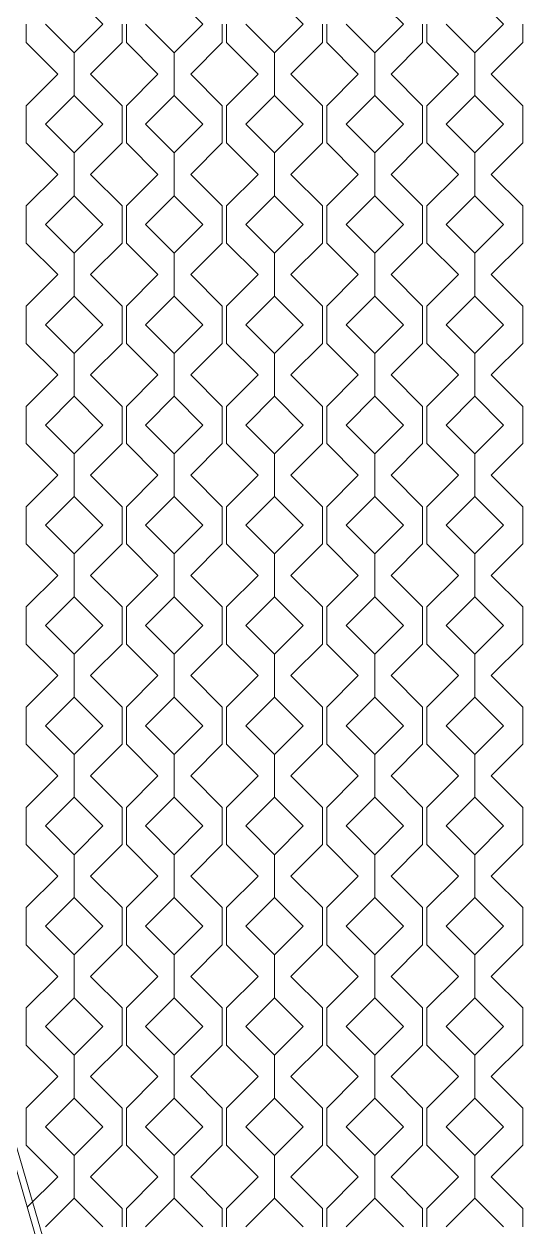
# Model space of a CAD drawing. Header units: millimetres. Extents: x -20794 to 71174, y -103753 to 30644.
# Drawn here: x -8833 to -7167, y 11667 to 15667 of the extents above; entities that cross this region are included whole.
import ezdxf

# ---------------------------------------------------------------- set-up
doc = ezdxf.new("R2010")
doc.units = ezdxf.units.MM
doc.header["$MEASUREMENT"] = 0
doc.layers.add('Местность - Рельеф', color=7, linetype='Continuous')
doc.layers.add('Местность - Рельеф_Ном._пера__1', color=7, linetype='Continuous', lineweight=13)
doc.layers.add('Местность - Рельеф_Ном._пера__102', color=7, linetype='Continuous', lineweight=5, true_color=0xcccccc)

# ---------------------------------------------------------------- blocks, each defined once
blk = doc.blocks.new('*X1')
at = {"layer": 'Местность - Рельеф_Ном._пера__102', "color": 254, "linetype": 'Continuous', "lineweight": 5, "true_color": 0xcccccc}
for p, q in [((-8666.657835, 15762.0806), (-8571.2282, 15666.651)), ((-8333.324835, 15762.0806), (-8237.8952, 15666.651)), ((-7999.991835, 15762.0806), (-7904.5622, 15666.651)), ((-7666.658835, 15762.0806), (-7571.2292, 15666.651)), ((-7333.325835, 15762.0806), (-7237.8962, 15666.651)), ((-8826.227, 15666.651), (-8826.227, 15604.907)), ((-8666.658, 15571.222), (-8762.087, 15666.651)), ((-8571.2284, 15666.651), (-8666.658, 15571.222)), ((-8507.089, 15666.651), (-8507.089, 15604.907)), ((-8492.894, 15666.651), (-8492.894, 15604.907)), ((-8333.325, 15571.222), (-8428.754, 15666.651)), ((-8237.8954, 15666.651), (-8333.325, 15571.222)), ((-8173.756, 15666.651), (-8173.756, 15604.907)), ((-8159.561, 15666.651), (-8159.561, 15604.907)), ((-7999.992, 15571.222), (-8095.421, 15666.651)), ((-7904.5624, 15666.651), (-7999.992, 15571.222)), ((-7840.423, 15666.651), (-7840.423, 15604.907)), ((-7826.228, 15666.651), (-7826.228, 15604.907)), ((-7666.659, 15571.222), (-7762.088, 15666.651)), ((-7571.2294, 15666.651), (-7666.659, 15571.222)), ((-7507.09, 15666.651), (-7507.09, 15604.907)), ((-7492.895, 15666.651), (-7492.895, 15604.907)), ((-7333.326, 15571.222), (-7428.755, 15666.651)), ((-7237.8964, 15666.651), (-7333.326, 15571.222)), ((-7173.757, 15666.651), (-7173.757, 15604.907)), ((-8721.305, 15499.985), (-8826.227, 15604.907)), ((-8507.089, 15604.907), (-8612.0111, 15499.985)), ((-8387.972, 15499.985), (-8492.894, 15604.907)), ((-8173.756, 15604.907), (-8278.6781, 15499.985)), ((-8054.639, 15499.985), (-8159.561, 15604.907)), ((-7840.423, 15604.907), (-7945.3451, 15499.985)), ((-7721.306, 15499.985), (-7826.228, 15604.907)), ((-7507.09, 15604.907), (-7612.0121, 15499.985)), ((-7387.973, 15499.985), (-7492.895, 15604.907)), ((-7173.757, 15604.907), (-7278.6791, 15499.985)), ((-8666.658, 15428.7476), (-8666.658, 15571.222)), ((-8666.657835, 15571.222), (-8666.657835, 15428.7476)), ((-8333.325, 15428.7476), (-8333.325, 15571.222)), ((-8333.324835, 15571.222), (-8333.324835, 15428.7476)), ((-7999.992, 15428.7476), (-7999.992, 15571.222)), ((-7999.991835, 15571.222), (-7999.991835, 15428.7476)), ((-7666.659, 15428.7476), (-7666.659, 15571.222)), ((-7666.658835, 15571.222), (-7666.658835, 15428.7476)), ((-7333.326, 15428.7476), (-7333.326, 15571.222)), ((-7333.325835, 15571.222), (-7333.325835, 15428.7476)), ((-8826.227, 15395.0625), (-8721.305, 15499.985)), ((-8612.0111, 15499.985), (-8507.089, 15395.0625)), ((-8492.894, 15395.0625), (-8387.972, 15499.985)), ((-8278.6781, 15499.985), (-8173.756, 15395.0625)), ((-8159.561, 15395.0625), (-8054.639, 15499.985)), ((-7945.3451, 15499.985), (-7840.423, 15395.0625)), ((-7826.228, 15395.0625), (-7721.306, 15499.985)), ((-7612.0121, 15499.985), (-7507.09, 15395.0625)), ((-7492.895, 15395.0625), (-7387.973, 15499.985)), ((-7278.6791, 15499.985), (-7173.757, 15395.0625)), ((-8762.087, 15333.318165), (-8666.658, 15428.7478)), ((-8666.657835, 15428.7476), (-8571.2282, 15333.318)), ((-8428.754, 15333.318165), (-8333.325, 15428.7478)), ((-8333.324835, 15428.7476), (-8237.8952, 15333.318)), ((-8095.421, 15333.318165), (-7999.992, 15428.7478)), ((-7999.991835, 15428.7476), (-7904.5622, 15333.318)), ((-7762.088, 15333.318165), (-7666.659, 15428.7478)), ((-7666.658835, 15428.7476), (-7571.2292, 15333.318)), ((-7428.755, 15333.318165), (-7333.326, 15428.7478)), ((-7333.325835, 15428.7476), (-7237.8962, 15333.318)), ((-8826.227, 15395.0625), (-8826.227, 15333.318)), ((-8507.089, 15395.0625), (-8507.089, 15333.318)), ((-8492.894, 15395.0625), (-8492.894, 15333.318)), ((-8173.756, 15395.0625), (-8173.756, 15333.318)), ((-8159.561, 15395.0625), (-8159.561, 15333.318)), ((-7840.423, 15395.0625), (-7840.423, 15333.318)), ((-7826.228, 15395.0625), (-7826.228, 15333.318)), ((-7507.09, 15395.0625), (-7507.09, 15333.318)), ((-7492.895, 15395.0625), (-7492.895, 15333.318)), ((-7173.757, 15395.0625), (-7173.757, 15333.318)), ((-8826.227, 15333.318), (-8826.227, 15271.574)), ((-8666.658, 15237.889), (-8762.087, 15333.318)), ((-8571.2284, 15333.318), (-8666.658, 15237.889)), ((-8507.089, 15333.318), (-8507.089, 15271.574)), ((-8492.894, 15333.318), (-8492.894, 15271.574)), ((-8333.325, 15237.889), (-8428.754, 15333.318)), ((-8237.8954, 15333.318), (-8333.325, 15237.889)), ((-8173.756, 15333.318), (-8173.756, 15271.574)), ((-8159.561, 15333.318), (-8159.561, 15271.574)), ((-7999.992, 15237.889), (-8095.421, 15333.318)), ((-7904.5624, 15333.318), (-7999.992, 15237.889)), ((-7840.423, 15333.318), (-7840.423, 15271.574)), ((-7826.228, 15333.318), (-7826.228, 15271.574)), ((-7666.659, 15237.889), (-7762.088, 15333.318)), ((-7571.2294, 15333.318), (-7666.659, 15237.889)), ((-7507.09, 15333.318), (-7507.09, 15271.574)), ((-7492.895, 15333.318), (-7492.895, 15271.574)), ((-7333.326, 15237.889), (-7428.755, 15333.318)), ((-7237.8964, 15333.318), (-7333.326, 15237.889)), ((-7173.757, 15333.318), (-7173.757, 15271.574)), ((-8721.305, 15166.652), (-8826.227, 15271.574)), ((-8507.089, 15271.574), (-8612.0111, 15166.652)), ((-8387.972, 15166.652), (-8492.894, 15271.574)), ((-8173.756, 15271.574), (-8278.6781, 15166.652)), ((-8054.639, 15166.652), (-8159.561, 15271.574)), ((-7840.423, 15271.574), (-7945.3451, 15166.652)), ((-7721.306, 15166.652), (-7826.228, 15271.574)), ((-7507.09, 15271.574), (-7612.0121, 15166.652)), ((-7387.973, 15166.652), (-7492.895, 15271.574)), ((-7173.757, 15271.574), (-7278.6791, 15166.652)), ((-8666.658, 15095.4146), (-8666.658, 15237.889)), ((-8666.657835, 15237.889), (-8666.657835, 15095.4146)), ((-8333.325, 15095.4146), (-8333.325, 15237.889)), ((-8333.324835, 15237.889), (-8333.324835, 15095.4146)), ((-7999.992, 15095.4146), (-7999.992, 15237.889)), ((-7999.991835, 15237.889), (-7999.991835, 15095.4146)), ((-7666.659, 15095.4146), (-7666.659, 15237.889)), ((-7666.658835, 15237.889), (-7666.658835, 15095.4146)), ((-7333.326, 15095.4146), (-7333.326, 15237.889)), ((-7333.325835, 15237.889), (-7333.325835, 15095.4146)), ((-8826.227, 15061.7295), (-8721.305, 15166.652)), ((-8612.0111, 15166.652), (-8507.089, 15061.7295)), ((-8492.894, 15061.7295), (-8387.972, 15166.652)), ((-8278.6781, 15166.652), (-8173.756, 15061.7295)), ((-8159.561, 15061.7295), (-8054.639, 15166.652)), ((-7945.3451, 15166.652), (-7840.423, 15061.7295)), ((-7826.228, 15061.7295), (-7721.306, 15166.652)), ((-7612.0121, 15166.652), (-7507.09, 15061.7295)), ((-7492.895, 15061.7295), (-7387.973, 15166.652)), ((-7278.6791, 15166.652), (-7173.757, 15061.7295)), ((-8762.087, 14999.985165), (-8666.658, 15095.4148)), ((-8666.657835, 15095.4146), (-8571.2282, 14999.985)), ((-8428.754, 14999.985165), (-8333.325, 15095.4148)), ((-8333.324835, 15095.4146), (-8237.8952, 14999.985)), ((-8095.421, 14999.985165), (-7999.992, 15095.4148)), ((-7999.991835, 15095.4146), (-7904.5622, 14999.985)), ((-7762.088, 14999.985165), (-7666.659, 15095.4148)), ((-7666.658835, 15095.4146), (-7571.2292, 14999.985)), ((-7428.755, 14999.985165), (-7333.326, 15095.4148)), ((-7333.325835, 15095.4146), (-7237.8962, 14999.985)), ((-8826.227, 15061.7295), (-8826.227, 14999.985)), ((-8507.089, 15061.7295), (-8507.089, 14999.985)), ((-8492.894, 15061.7295), (-8492.894, 14999.985)), ((-8173.756, 15061.7295), (-8173.756, 14999.985)), ((-8159.561, 15061.7295), (-8159.561, 14999.985)), ((-7840.423, 15061.7295), (-7840.423, 14999.985)), ((-7826.228, 15061.7295), (-7826.228, 14999.985)), ((-7507.09, 15061.7295), (-7507.09, 14999.985)), ((-7492.895, 15061.7295), (-7492.895, 14999.985)), ((-7173.757, 15061.7295), (-7173.757, 14999.985)), ((-8826.227, 14999.985), (-8826.227, 14938.241)), ((-8666.658, 14904.556), (-8762.087, 14999.985)), ((-8571.2284, 14999.985), (-8666.658, 14904.556)), ((-8507.089, 14999.985), (-8507.089, 14938.241)), ((-8492.894, 14999.985), (-8492.894, 14938.241)), ((-8333.325, 14904.556), (-8428.754, 14999.985)), ((-8237.8954, 14999.985), (-8333.325, 14904.556)), ((-8173.756, 14999.985), (-8173.756, 14938.241)), ((-8159.561, 14999.985), (-8159.561, 14938.241)), ((-7999.992, 14904.556), (-8095.421, 14999.985)), ((-7904.5624, 14999.985), (-7999.992, 14904.556)), ((-7840.423, 14999.985), (-7840.423, 14938.241)), ((-7826.228, 14999.985), (-7826.228, 14938.241)), ((-7666.659, 14904.556), (-7762.088, 14999.985)), ((-7571.2294, 14999.985), (-7666.659, 14904.556)), ((-7507.09, 14999.985), (-7507.09, 14938.241)), ((-7492.895, 14999.985), (-7492.895, 14938.241)), ((-7333.326, 14904.556), (-7428.755, 14999.985)), ((-7237.8964, 14999.985), (-7333.326, 14904.556)), ((-7173.757, 14999.985), (-7173.757, 14938.241)), ((-8721.305, 14833.319), (-8826.227, 14938.241)), ((-8507.089, 14938.241), (-8612.0111, 14833.319)), ((-8387.972, 14833.319), (-8492.894, 14938.241)), ((-8173.756, 14938.241), (-8278.6781, 14833.319)), ((-8054.639, 14833.319), (-8159.561, 14938.241)), ((-7840.423, 14938.241), (-7945.3451, 14833.319)), ((-7721.306, 14833.319), (-7826.228, 14938.241)), ((-7507.09, 14938.241), (-7612.0121, 14833.319)), ((-7387.973, 14833.319), (-7492.895, 14938.241)), ((-7173.757, 14938.241), (-7278.6791, 14833.319)), ((-8666.658, 14762.0816), (-8666.658, 14904.556)), ((-8666.657835, 14904.556), (-8666.657835, 14762.0816)), ((-8333.325, 14762.0816), (-8333.325, 14904.556)), ((-8333.324835, 14904.556), (-8333.324835, 14762.0816)), ((-7999.992, 14762.0816), (-7999.992, 14904.556)), ((-7999.991835, 14904.556), (-7999.991835, 14762.0816)), ((-7666.659, 14762.0816), (-7666.659, 14904.556)), ((-7666.658835, 14904.556), (-7666.658835, 14762.0816)), ((-7333.326, 14762.0816), (-7333.326, 14904.556)), ((-7333.325835, 14904.556), (-7333.325835, 14762.0816)), ((-8826.227, 14728.3965), (-8721.305, 14833.319)), ((-8612.0111, 14833.319), (-8507.089, 14728.3965)), ((-8492.894, 14728.3965), (-8387.972, 14833.319)), ((-8278.6781, 14833.319), (-8173.756, 14728.3965)), ((-8159.561, 14728.3965), (-8054.639, 14833.319)), ((-7945.3451, 14833.319), (-7840.423, 14728.3965)), ((-7826.228, 14728.3965), (-7721.306, 14833.319)), ((-7612.0121, 14833.319), (-7507.09, 14728.3965)), ((-7492.895, 14728.3965), (-7387.973, 14833.319)), ((-7278.6791, 14833.319), (-7173.757, 14728.3965)), ((-8762.087, 14666.652165), (-8666.658, 14762.0818)), ((-8666.657835, 14762.0816), (-8571.2282, 14666.652)), ((-8428.754, 14666.652165), (-8333.325, 14762.0818)), ((-8333.324835, 14762.0816), (-8237.8952, 14666.652)), ((-8095.421, 14666.652165), (-7999.992, 14762.0818)), ((-7999.991835, 14762.0816), (-7904.5622, 14666.652)), ((-7762.088, 14666.652165), (-7666.659, 14762.0818)), ((-7666.658835, 14762.0816), (-7571.2292, 14666.652)), ((-7428.755, 14666.652165), (-7333.326, 14762.0818)), ((-7333.325835, 14762.0816), (-7237.8962, 14666.652)), ((-8826.227, 14728.3965), (-8826.227, 14666.652)), ((-8507.089, 14728.3965), (-8507.089, 14666.652)), ((-8492.894, 14728.3965), (-8492.894, 14666.652)), ((-8173.756, 14728.3965), (-8173.756, 14666.652)), ((-8159.561, 14728.3965), (-8159.561, 14666.652)), ((-7840.423, 14728.3965), (-7840.423, 14666.652)), ((-7826.228, 14728.3965), (-7826.228, 14666.652)), ((-7507.09, 14728.3965), (-7507.09, 14666.652)), ((-7492.895, 14728.3965), (-7492.895, 14666.652)), ((-7173.757, 14728.3965), (-7173.757, 14666.652)), ((-8826.227, 14666.652), (-8826.227, 14604.908)), ((-8666.658, 14571.223), (-8762.087, 14666.652)), ((-8571.2284, 14666.652), (-8666.658, 14571.223)), ((-8507.089, 14666.652), (-8507.089, 14604.908)), ((-8492.894, 14666.652), (-8492.894, 14604.908)), ((-8333.325, 14571.223), (-8428.754, 14666.652)), ((-8237.8954, 14666.652), (-8333.325, 14571.223)), ((-8173.756, 14666.652), (-8173.756, 14604.908)), ((-8159.561, 14666.652), (-8159.561, 14604.908)), ((-7999.992, 14571.223), (-8095.421, 14666.652)), ((-7904.5624, 14666.652), (-7999.992, 14571.223)), ((-7840.423, 14666.652), (-7840.423, 14604.908)), ((-7826.228, 14666.652), (-7826.228, 14604.908)), ((-7666.659, 14571.223), (-7762.088, 14666.652)), ((-7571.2294, 14666.652), (-7666.659, 14571.223)), ((-7507.09, 14666.652), (-7507.09, 14604.908)), ((-7492.895, 14666.652), (-7492.895, 14604.908)), ((-7333.326, 14571.223), (-7428.755, 14666.652)), ((-7237.8964, 14666.652), (-7333.326, 14571.223)), ((-7173.757, 14666.652), (-7173.757, 14604.908)), ((-8721.305, 14499.986), (-8826.227, 14604.908)), ((-8507.089, 14604.908), (-8612.0111, 14499.986)), ((-8387.972, 14499.986), (-8492.894, 14604.908)), ((-8173.756, 14604.908), (-8278.6781, 14499.986)), ((-8054.639, 14499.986), (-8159.561, 14604.908)), ((-7840.423, 14604.908), (-7945.3451, 14499.986)), ((-7721.306, 14499.986), (-7826.228, 14604.908)), ((-7507.09, 14604.908), (-7612.0121, 14499.986)), ((-7387.973, 14499.986), (-7492.895, 14604.908)), ((-7173.757, 14604.908), (-7278.6791, 14499.986)), ((-8666.658, 14428.7486), (-8666.658, 14571.223)), ((-8666.657835, 14571.223), (-8666.657835, 14428.7486)), ((-8333.325, 14428.7486), (-8333.325, 14571.223)), ((-8333.324835, 14571.223), (-8333.324835, 14428.7486)), ((-7999.992, 14428.7486), (-7999.992, 14571.223)), ((-7999.991835, 14571.223), (-7999.991835, 14428.7486)), ((-7666.659, 14428.7486), (-7666.659, 14571.223)), ((-7666.658835, 14571.223), (-7666.658835, 14428.7486)), ((-7333.326, 14428.7486), (-7333.326, 14571.223)), ((-7333.325835, 14571.223), (-7333.325835, 14428.7486)), ((-8826.227, 14395.0635), (-8721.305, 14499.986)), ((-8612.0111, 14499.986), (-8507.089, 14395.0635)), ((-8492.894, 14395.0635), (-8387.972, 14499.986)), ((-8278.6781, 14499.986), (-8173.756, 14395.0635)), ((-8159.561, 14395.0635), (-8054.639, 14499.986)), ((-7945.3451, 14499.986), (-7840.423, 14395.0635)), ((-7826.228, 14395.0635), (-7721.306, 14499.986)), ((-7612.0121, 14499.986), (-7507.09, 14395.0635)), ((-7492.895, 14395.0635), (-7387.973, 14499.986)), ((-7278.6791, 14499.986), (-7173.757, 14395.0635)), ((-8762.087, 14333.319165), (-8666.658, 14428.7488)), ((-8666.657835, 14428.7486), (-8571.2282, 14333.319)), ((-8428.754, 14333.319165), (-8333.325, 14428.7488)), ((-8333.324835, 14428.7486), (-8237.8952, 14333.319)), ((-8095.421, 14333.319165), (-7999.992, 14428.7488)), ((-7999.991835, 14428.7486), (-7904.5622, 14333.319)), ((-7762.088, 14333.319165), (-7666.659, 14428.7488)), ((-7666.658835, 14428.7486), (-7571.2292, 14333.319)), ((-7428.755, 14333.319165), (-7333.326, 14428.7488)), ((-7333.325835, 14428.7486), (-7237.8962, 14333.319)), ((-8826.227, 14395.0635), (-8826.227, 14333.319)), ((-8507.089, 14395.0635), (-8507.089, 14333.319)), ((-8492.894, 14395.0635), (-8492.894, 14333.319)), ((-8173.756, 14395.0635), (-8173.756, 14333.319)), ((-8159.561, 14395.0635), (-8159.561, 14333.319)), ((-7840.423, 14395.0635), (-7840.423, 14333.319)), ((-7826.228, 14395.0635), (-7826.228, 14333.319)), ((-7507.09, 14395.0635), (-7507.09, 14333.319)), ((-7492.895, 14395.0635), (-7492.895, 14333.319)), ((-7173.757, 14395.0635), (-7173.757, 14333.319)), ((-8826.227, 14333.319), (-8826.227, 14271.575)), ((-8666.658, 14237.89), (-8762.087, 14333.319)), ((-8571.2284, 14333.319), (-8666.658, 14237.89)), ((-8507.089, 14333.319), (-8507.089, 14271.575)), ((-8492.894, 14333.319), (-8492.894, 14271.575)), ((-8333.325, 14237.89), (-8428.754, 14333.319)), ((-8237.8954, 14333.319), (-8333.325, 14237.89)), ((-8173.756, 14333.319), (-8173.756, 14271.575)), ((-8159.561, 14333.319), (-8159.561, 14271.575)), ((-7999.992, 14237.89), (-8095.421, 14333.319)), ((-7904.5624, 14333.319), (-7999.992, 14237.89)), ((-7840.423, 14333.319), (-7840.423, 14271.575)), ((-7826.228, 14333.319), (-7826.228, 14271.575)), ((-7666.659, 14237.89), (-7762.088, 14333.319)), ((-7571.2294, 14333.319), (-7666.659, 14237.89)), ((-7507.09, 14333.319), (-7507.09, 14271.575)), ((-7492.895, 14333.319), (-7492.895, 14271.575)), ((-7333.326, 14237.89), (-7428.755, 14333.319)), ((-7237.8964, 14333.319), (-7333.326, 14237.89)), ((-7173.757, 14333.319), (-7173.757, 14271.575)), ((-8721.305, 14166.653), (-8826.227, 14271.575)), ((-8507.089, 14271.575), (-8612.0111, 14166.653)), ((-8387.972, 14166.653), (-8492.894, 14271.575)), ((-8173.756, 14271.575), (-8278.6781, 14166.653)), ((-8054.639, 14166.653), (-8159.561, 14271.575)), ((-7840.423, 14271.575), (-7945.3451, 14166.653)), ((-7721.306, 14166.653), (-7826.228, 14271.575)), ((-7507.09, 14271.575), (-7612.0121, 14166.653)), ((-7387.973, 14166.653), (-7492.895, 14271.575)), ((-7173.757, 14271.575), (-7278.6791, 14166.653)), ((-8666.658, 14095.4156), (-8666.658, 14237.89)), ((-8666.657835, 14237.89), (-8666.657835, 14095.4156)), ((-8333.325, 14095.4156), (-8333.325, 14237.89)), ((-8333.324835, 14237.89), (-8333.324835, 14095.4156)), ((-7999.992, 14095.4156), (-7999.992, 14237.89)), ((-7999.991835, 14237.89), (-7999.991835, 14095.4156)), ((-7666.659, 14095.4156), (-7666.659, 14237.89)), ((-7666.658835, 14237.89), (-7666.658835, 14095.4156)), ((-7333.326, 14095.4156), (-7333.326, 14237.89)), ((-7333.325835, 14237.89), (-7333.325835, 14095.4156)), ((-8826.227, 14061.7305), (-8721.305, 14166.653)), ((-8612.0111, 14166.653), (-8507.089, 14061.7305)), ((-8492.894, 14061.7305), (-8387.972, 14166.653)), ((-8278.6781, 14166.653), (-8173.756, 14061.7305)), ((-8159.561, 14061.7305), (-8054.639, 14166.653)), ((-7945.3451, 14166.653), (-7840.423, 14061.7305)), ((-7826.228, 14061.7305), (-7721.306, 14166.653)), ((-7612.0121, 14166.653), (-7507.09, 14061.7305)), ((-7492.895, 14061.7305), (-7387.973, 14166.653)), ((-7278.6791, 14166.653), (-7173.757, 14061.7305)), ((-8762.087, 13999.986165), (-8666.658, 14095.4158)), ((-8666.657835, 14095.4156), (-8571.2282, 13999.986)), ((-8428.754, 13999.986165), (-8333.325, 14095.4158)), ((-8333.324835, 14095.4156), (-8237.8952, 13999.986)), ((-8095.421, 13999.986165), (-7999.992, 14095.4158)), ((-7999.991835, 14095.4156), (-7904.5622, 13999.986)), ((-7762.088, 13999.986165), (-7666.659, 14095.4158)), ((-7666.658835, 14095.4156), (-7571.2292, 13999.986)), ((-7428.755, 13999.986165), (-7333.326, 14095.4158)), ((-7333.325835, 14095.4156), (-7237.8962, 13999.986)), ((-8826.227, 14061.7305), (-8826.227, 13999.986)), ((-8507.089, 14061.7305), (-8507.089, 13999.986)), ((-8492.894, 14061.7305), (-8492.894, 13999.986)), ((-8173.756, 14061.7305), (-8173.756, 13999.986)), ((-8159.561, 14061.7305), (-8159.561, 13999.986)), ((-7840.423, 14061.7305), (-7840.423, 13999.986)), ((-7826.228, 14061.7305), (-7826.228, 13999.986)), ((-7507.09, 14061.7305), (-7507.09, 13999.986)), ((-7492.895, 14061.7305), (-7492.895, 13999.986)), ((-7173.757, 14061.7305), (-7173.757, 13999.986)), ((-8826.227, 13999.986), (-8826.227, 13938.242)), ((-8666.658, 13904.557), (-8762.087, 13999.986)), ((-8571.2284, 13999.986), (-8666.658, 13904.557)), ((-8507.089, 13999.986), (-8507.089, 13938.242)), ((-8492.894, 13999.986), (-8492.894, 13938.242)), ((-8333.325, 13904.557), (-8428.754, 13999.986)), ((-8237.8954, 13999.986), (-8333.325, 13904.557)), ((-8173.756, 13999.986), (-8173.756, 13938.242)), ((-8159.561, 13999.986), (-8159.561, 13938.242)), ((-7999.992, 13904.557), (-8095.421, 13999.986)), ((-7904.5624, 13999.986), (-7999.992, 13904.557)), ((-7840.423, 13999.986), (-7840.423, 13938.242)), ((-7826.228, 13999.986), (-7826.228, 13938.242)), ((-7666.659, 13904.557), (-7762.088, 13999.986)), ((-7571.2294, 13999.986), (-7666.659, 13904.557)), ((-7507.09, 13999.986), (-7507.09, 13938.242)), ((-7492.895, 13999.986), (-7492.895, 13938.242)), ((-7333.326, 13904.557), (-7428.755, 13999.986)), ((-7237.8964, 13999.986), (-7333.326, 13904.557)), ((-7173.757, 13999.986), (-7173.757, 13938.242)), ((-8721.305, 13833.32), (-8826.227, 13938.242)), ((-8507.089, 13938.242), (-8612.0111, 13833.32)), ((-8387.972, 13833.32), (-8492.894, 13938.242)), ((-8173.756, 13938.242), (-8278.6781, 13833.32)), ((-8054.639, 13833.32), (-8159.561, 13938.242)), ((-7840.423, 13938.242), (-7945.3451, 13833.32)), ((-7721.306, 13833.32), (-7826.228, 13938.242)), ((-7507.09, 13938.242), (-7612.0121, 13833.32)), ((-7387.973, 13833.32), (-7492.895, 13938.242)), ((-7173.757, 13938.242), (-7278.6791, 13833.32)), ((-8666.658, 13762.0826), (-8666.658, 13904.557)), ((-8666.657835, 13904.557), (-8666.657835, 13762.0826)), ((-8333.325, 13762.0826), (-8333.325, 13904.557)), ((-8333.324835, 13904.557), (-8333.324835, 13762.0826)), ((-7999.992, 13762.0826), (-7999.992, 13904.557)), ((-7999.991835, 13904.557), (-7999.991835, 13762.0826)), ((-7666.659, 13762.0826), (-7666.659, 13904.557)), ((-7666.658835, 13904.557), (-7666.658835, 13762.0826)), ((-7333.326, 13762.0826), (-7333.326, 13904.557)), ((-7333.325835, 13904.557), (-7333.325835, 13762.0826)), ((-8826.227, 13728.3975), (-8721.305, 13833.32)), ((-8612.0111, 13833.32), (-8507.089, 13728.3975)), ((-8492.894, 13728.3975), (-8387.972, 13833.32)), ((-8278.6781, 13833.32), (-8173.756, 13728.3975)), ((-8159.561, 13728.3975), (-8054.639, 13833.32)), ((-7945.3451, 13833.32), (-7840.423, 13728.3975)), ((-7826.228, 13728.3975), (-7721.306, 13833.32)), ((-7612.0121, 13833.32), (-7507.09, 13728.3975)), ((-7492.895, 13728.3975), (-7387.973, 13833.32)), ((-7278.6791, 13833.32), (-7173.757, 13728.3975)), ((-8762.087, 13666.653165), (-8666.658, 13762.0828)), ((-8666.657835, 13762.0826), (-8571.2282, 13666.653)), ((-8428.754, 13666.653165), (-8333.325, 13762.0828)), ((-8333.324835, 13762.0826), (-8237.8952, 13666.653)), ((-8095.421, 13666.653165), (-7999.992, 13762.0828)), ((-7999.991835, 13762.0826), (-7904.5622, 13666.653)), ((-7762.088, 13666.653165), (-7666.659, 13762.0828)), ((-7666.658835, 13762.0826), (-7571.2292, 13666.653)), ((-7428.755, 13666.653165), (-7333.326, 13762.0828)), ((-7333.325835, 13762.0826), (-7237.8962, 13666.653)), ((-8826.227, 13728.3975), (-8826.227, 13666.653)), ((-8507.089, 13728.3975), (-8507.089, 13666.653)), ((-8492.894, 13728.3975), (-8492.894, 13666.653)), ((-8173.756, 13728.3975), (-8173.756, 13666.653)), ((-8159.561, 13728.3975), (-8159.561, 13666.653)), ((-7840.423, 13728.3975), (-7840.423, 13666.653)), ((-7826.228, 13728.3975), (-7826.228, 13666.653)), ((-7507.09, 13728.3975), (-7507.09, 13666.653)), ((-7492.895, 13728.3975), (-7492.895, 13666.653)), ((-7173.757, 13728.3975), (-7173.757, 13666.653)), ((-8826.227, 13666.653), (-8826.227, 13604.909)), ((-8666.658, 13571.224), (-8762.087, 13666.653)), ((-8571.2284, 13666.653), (-8666.658, 13571.224)), ((-8507.089, 13666.653), (-8507.089, 13604.909)), ((-8492.894, 13666.653), (-8492.894, 13604.909)), ((-8333.325, 13571.224), (-8428.754, 13666.653)), ((-8237.8954, 13666.653), (-8333.325, 13571.224)), ((-8173.756, 13666.653), (-8173.756, 13604.909)), ((-8159.561, 13666.653), (-8159.561, 13604.909)), ((-7999.992, 13571.224), (-8095.421, 13666.653)), ((-7904.5624, 13666.653), (-7999.992, 13571.224)), ((-7840.423, 13666.653), (-7840.423, 13604.909)), ((-7826.228, 13666.653), (-7826.228, 13604.909)), ((-7666.659, 13571.224), (-7762.088, 13666.653)), ((-7571.2294, 13666.653), (-7666.659, 13571.224)), ((-7507.09, 13666.653), (-7507.09, 13604.909)), ((-7492.895, 13666.653), (-7492.895, 13604.909)), ((-7333.326, 13571.224), (-7428.755, 13666.653)), ((-7237.8964, 13666.653), (-7333.326, 13571.224)), ((-7173.757, 13666.653), (-7173.757, 13604.909)), ((-8721.305, 13499.987), (-8826.227, 13604.909)), ((-8507.089, 13604.909), (-8612.0111, 13499.987)), ((-8387.972, 13499.987), (-8492.894, 13604.909)), ((-8173.756, 13604.909), (-8278.6781, 13499.987)), ((-8054.639, 13499.987), (-8159.561, 13604.909)), ((-7840.423, 13604.909), (-7945.3451, 13499.987)), ((-7721.306, 13499.987), (-7826.228, 13604.909)), ((-7507.09, 13604.909), (-7612.0121, 13499.987)), ((-7387.973, 13499.987), (-7492.895, 13604.909)), ((-7173.757, 13604.909), (-7278.6791, 13499.987)), ((-8666.658, 13428.7496), (-8666.658, 13571.224)), ((-8666.657835, 13571.224), (-8666.657835, 13428.7496)), ((-8333.325, 13428.7496), (-8333.325, 13571.224)), ((-8333.324835, 13571.224), (-8333.324835, 13428.7496)), ((-7999.992, 13428.7496), (-7999.992, 13571.224)), ((-7999.991835, 13571.224), (-7999.991835, 13428.7496)), ((-7666.659, 13428.7496), (-7666.659, 13571.224)), ((-7666.658835, 13571.224), (-7666.658835, 13428.7496)), ((-7333.326, 13428.7496), (-7333.326, 13571.224)), ((-7333.325835, 13571.224), (-7333.325835, 13428.7496)), ((-8826.227, 13395.0645), (-8721.305, 13499.987)), ((-8612.0111, 13499.987), (-8507.089, 13395.0645)), ((-8492.894, 13395.0645), (-8387.972, 13499.987)), ((-8278.6781, 13499.987), (-8173.756, 13395.0645)), ((-8159.561, 13395.0645), (-8054.639, 13499.987)), ((-7945.3451, 13499.987), (-7840.423, 13395.0645)), ((-7826.228, 13395.0645), (-7721.306, 13499.987)), ((-7612.0121, 13499.987), (-7507.09, 13395.0645)), ((-7492.895, 13395.0645), (-7387.973, 13499.987)), ((-7278.6791, 13499.987), (-7173.757, 13395.0645)), ((-8762.087, 13333.320165), (-8666.658, 13428.7498)), ((-8666.657835, 13428.7496), (-8571.2282, 13333.32)), ((-8428.754, 13333.320165), (-8333.325, 13428.7498)), ((-8333.324835, 13428.7496), (-8237.8952, 13333.32)), ((-8095.421, 13333.320165), (-7999.992, 13428.7498)), ((-7999.991835, 13428.7496), (-7904.5622, 13333.32)), ((-7762.088, 13333.320165), (-7666.659, 13428.7498)), ((-7666.658835, 13428.7496), (-7571.2292, 13333.32)), ((-7428.755, 13333.320165), (-7333.326, 13428.7498)), ((-7333.325835, 13428.7496), (-7237.8962, 13333.32)), ((-8826.227, 13395.0645), (-8826.227, 13333.32)), ((-8507.089, 13395.0645), (-8507.089, 13333.32)), ((-8492.894, 13395.0645), (-8492.894, 13333.32)), ((-8173.756, 13395.0645), (-8173.756, 13333.32)), ((-8159.561, 13395.0645), (-8159.561, 13333.32)), ((-7840.423, 13395.0645), (-7840.423, 13333.32)), ((-7826.228, 13395.0645), (-7826.228, 13333.32)), ((-7507.09, 13395.0645), (-7507.09, 13333.32)), ((-7492.895, 13395.0645), (-7492.895, 13333.32)), ((-7173.757, 13395.0645), (-7173.757, 13333.32)), ((-8826.227, 13333.32), (-8826.227, 13271.576)), ((-8666.658, 13237.891), (-8762.087, 13333.32)), ((-8571.2284, 13333.32), (-8666.658, 13237.891)), ((-8507.089, 13333.32), (-8507.089, 13271.576)), ((-8492.894, 13333.32), (-8492.894, 13271.576)), ((-8333.325, 13237.891), (-8428.754, 13333.32)), ((-8237.8954, 13333.32), (-8333.325, 13237.891)), ((-8173.756, 13333.32), (-8173.756, 13271.576)), ((-8159.561, 13333.32), (-8159.561, 13271.576)), ((-7999.992, 13237.891), (-8095.421, 13333.32)), ((-7904.5624, 13333.32), (-7999.992, 13237.891)), ((-7840.423, 13333.32), (-7840.423, 13271.576)), ((-7826.228, 13333.32), (-7826.228, 13271.576)), ((-7666.659, 13237.891), (-7762.088, 13333.32)), ((-7571.2294, 13333.32), (-7666.659, 13237.891)), ((-7507.09, 13333.32), (-7507.09, 13271.576)), ((-7492.895, 13333.32), (-7492.895, 13271.576)), ((-7333.326, 13237.891), (-7428.755, 13333.32)), ((-7237.8964, 13333.32), (-7333.326, 13237.891)), ((-7173.757, 13333.32), (-7173.757, 13271.576)), ((-8721.305, 13166.654), (-8826.227, 13271.576)), ((-8507.089, 13271.576), (-8612.0111, 13166.654)), ((-8387.972, 13166.654), (-8492.894, 13271.576)), ((-8173.756, 13271.576), (-8278.6781, 13166.654)), ((-8054.639, 13166.654), (-8159.561, 13271.576)), ((-7840.423, 13271.576), (-7945.3451, 13166.654)), ((-7721.306, 13166.654), (-7826.228, 13271.576)), ((-7507.09, 13271.576), (-7612.0121, 13166.654)), ((-7387.973, 13166.654), (-7492.895, 13271.576)), ((-7173.757, 13271.576), (-7278.6791, 13166.654)), ((-8666.658, 13095.4166), (-8666.658, 13237.891)), ((-8666.657835, 13237.891), (-8666.657835, 13095.4166)), ((-8333.325, 13095.4166), (-8333.325, 13237.891)), ((-8333.324835, 13237.891), (-8333.324835, 13095.4166)), ((-7999.992, 13095.4166), (-7999.992, 13237.891)), ((-7999.991835, 13237.891), (-7999.991835, 13095.4166)), ((-7666.659, 13095.4166), (-7666.659, 13237.891)), ((-7666.658835, 13237.891), (-7666.658835, 13095.4166)), ((-7333.326, 13095.4166), (-7333.326, 13237.891)), ((-7333.325835, 13237.891), (-7333.325835, 13095.4166)), ((-8826.227, 13061.7315), (-8721.305, 13166.654)), ((-8612.0111, 13166.654), (-8507.089, 13061.7315)), ((-8492.894, 13061.7315), (-8387.972, 13166.654)), ((-8278.6781, 13166.654), (-8173.756, 13061.7315)), ((-8159.561, 13061.7315), (-8054.639, 13166.654)), ((-7945.3451, 13166.654), (-7840.423, 13061.7315)), ((-7826.228, 13061.7315), (-7721.306, 13166.654)), ((-7612.0121, 13166.654), (-7507.09, 13061.7315)), ((-7492.895, 13061.7315), (-7387.973, 13166.654)), ((-7278.6791, 13166.654), (-7173.757, 13061.7315)), ((-8762.087, 12999.987165), (-8666.658, 13095.4168)), ((-8666.657835, 13095.4166), (-8571.2282, 12999.987)), ((-8428.754, 12999.987165), (-8333.325, 13095.4168)), ((-8333.324835, 13095.4166), (-8237.8952, 12999.987)), ((-8095.421, 12999.987165), (-7999.992, 13095.4168)), ((-7999.991835, 13095.4166), (-7904.5622, 12999.987)), ((-7762.088, 12999.987165), (-7666.659, 13095.4168)), ((-7666.658835, 13095.4166), (-7571.2292, 12999.987)), ((-7428.755, 12999.987165), (-7333.326, 13095.4168)), ((-7333.325835, 13095.4166), (-7237.8962, 12999.987)), ((-8826.227, 13061.7315), (-8826.227, 12999.987)), ((-8507.089, 13061.7315), (-8507.089, 12999.987)), ((-8492.894, 13061.7315), (-8492.894, 12999.987)), ((-8173.756, 13061.7315), (-8173.756, 12999.987)), ((-8159.561, 13061.7315), (-8159.561, 12999.987)), ((-7840.423, 13061.7315), (-7840.423, 12999.987)), ((-7826.228, 13061.7315), (-7826.228, 12999.987)), ((-7507.09, 13061.7315), (-7507.09, 12999.987)), ((-7492.895, 13061.7315), (-7492.895, 12999.987)), ((-7173.757, 13061.7315), (-7173.757, 12999.987)), ((-8826.227, 12999.987), (-8826.227, 12938.243)), ((-8666.658, 12904.558), (-8762.087, 12999.987)), ((-8571.2284, 12999.987), (-8666.658, 12904.558)), ((-8507.089, 12999.987), (-8507.089, 12938.243)), ((-8492.894, 12999.987), (-8492.894, 12938.243)), ((-8333.325, 12904.558), (-8428.754, 12999.987)), ((-8237.8954, 12999.987), (-8333.325, 12904.558)), ((-8173.756, 12999.987), (-8173.756, 12938.243)), ((-8159.561, 12999.987), (-8159.561, 12938.243)), ((-7999.992, 12904.558), (-8095.421, 12999.987)), ((-7904.5624, 12999.987), (-7999.992, 12904.558)), ((-7840.423, 12999.987), (-7840.423, 12938.243)), ((-7826.228, 12999.987), (-7826.228, 12938.243)), ((-7666.659, 12904.558), (-7762.088, 12999.987)), ((-7571.2294, 12999.987), (-7666.659, 12904.558)), ((-7507.09, 12999.987), (-7507.09, 12938.243)), ((-7492.895, 12999.987), (-7492.895, 12938.243)), ((-7333.326, 12904.558), (-7428.755, 12999.987)), ((-7237.8964, 12999.987), (-7333.326, 12904.558)), ((-7173.757, 12999.987), (-7173.757, 12938.243)), ((-8721.305, 12833.321), (-8826.227, 12938.243)), ((-8507.089, 12938.243), (-8612.0111, 12833.321)), ((-8387.972, 12833.321), (-8492.894, 12938.243)), ((-8173.756, 12938.243), (-8278.6781, 12833.321)), ((-8054.639, 12833.321), (-8159.561, 12938.243)), ((-7840.423, 12938.243), (-7945.3451, 12833.321)), ((-7721.306, 12833.321), (-7826.228, 12938.243)), ((-7507.09, 12938.243), (-7612.0121, 12833.321)), ((-7387.973, 12833.321), (-7492.895, 12938.243)), ((-7173.757, 12938.243), (-7278.6791, 12833.321)), ((-8666.658, 12762.0836), (-8666.658, 12904.558)), ((-8666.657835, 12904.558), (-8666.657835, 12762.0836)), ((-8333.325, 12762.0836), (-8333.325, 12904.558)), ((-8333.324835, 12904.558), (-8333.324835, 12762.0836)), ((-7999.992, 12762.0836), (-7999.992, 12904.558)), ((-7999.991835, 12904.558), (-7999.991835, 12762.0836)), ((-7666.659, 12762.0836), (-7666.659, 12904.558)), ((-7666.658835, 12904.558), (-7666.658835, 12762.0836)), ((-7333.326, 12762.0836), (-7333.326, 12904.558)), ((-7333.325835, 12904.558), (-7333.325835, 12762.0836)), ((-8826.227, 12728.3985), (-8721.305, 12833.321)), ((-8612.0111, 12833.321), (-8507.089, 12728.3985)), ((-8492.894, 12728.3985), (-8387.972, 12833.321)), ((-8278.6781, 12833.321), (-8173.756, 12728.3985)), ((-8159.561, 12728.3985), (-8054.639, 12833.321)), ((-7945.3451, 12833.321), (-7840.423, 12728.3985)), ((-7826.228, 12728.3985), (-7721.306, 12833.321)), ((-7612.0121, 12833.321), (-7507.09, 12728.3985)), ((-7492.895, 12728.3985), (-7387.973, 12833.321)), ((-7278.6791, 12833.321), (-7173.757, 12728.3985)), ((-8762.087, 12666.654165), (-8666.658, 12762.0838)), ((-8666.657835, 12762.0836), (-8571.2282, 12666.654)), ((-8428.754, 12666.654165), (-8333.325, 12762.0838)), ((-8333.324835, 12762.0836), (-8237.8952, 12666.654)), ((-8095.421, 12666.654165), (-7999.992, 12762.0838)), ((-7999.991835, 12762.0836), (-7904.5622, 12666.654)), ((-7762.088, 12666.654165), (-7666.659, 12762.0838)), ((-7666.658835, 12762.0836), (-7571.2292, 12666.654)), ((-7428.755, 12666.654165), (-7333.326, 12762.0838)), ((-7333.325835, 12762.0836), (-7237.8962, 12666.654)), ((-8826.227, 12728.3985), (-8826.227, 12666.654)), ((-8507.089, 12728.3985), (-8507.089, 12666.654)), ((-8492.894, 12728.3985), (-8492.894, 12666.654)), ((-8173.756, 12728.3985), (-8173.756, 12666.654)), ((-8159.561, 12728.3985), (-8159.561, 12666.654)), ((-7840.423, 12728.3985), (-7840.423, 12666.654)), ((-7826.228, 12728.3985), (-7826.228, 12666.654)), ((-7507.09, 12728.3985), (-7507.09, 12666.654)), ((-7492.895, 12728.3985), (-7492.895, 12666.654)), ((-7173.757, 12728.3985), (-7173.757, 12666.654)), ((-8826.227, 12666.654), (-8826.227, 12604.91)), ((-8666.658, 12571.225), (-8762.087, 12666.654)), ((-8571.2284, 12666.654), (-8666.658, 12571.225)), ((-8507.089, 12666.654), (-8507.089, 12604.91)), ((-8492.894, 12666.654), (-8492.894, 12604.91)), ((-8333.325, 12571.225), (-8428.754, 12666.654)), ((-8237.8954, 12666.654), (-8333.325, 12571.225)), ((-8173.756, 12666.654), (-8173.756, 12604.91)), ((-8159.561, 12666.654), (-8159.561, 12604.91)), ((-7999.992, 12571.225), (-8095.421, 12666.654)), ((-7904.5624, 12666.654), (-7999.992, 12571.225)), ((-7840.423, 12666.654), (-7840.423, 12604.91)), ((-7826.228, 12666.654), (-7826.228, 12604.91)), ((-7666.659, 12571.225), (-7762.088, 12666.654)), ((-7571.2294, 12666.654), (-7666.659, 12571.225)), ((-7507.09, 12666.654), (-7507.09, 12604.91)), ((-7492.895, 12666.654), (-7492.895, 12604.91)), ((-7333.326, 12571.225), (-7428.755, 12666.654)), ((-7237.8964, 12666.654), (-7333.326, 12571.225)), ((-7173.757, 12666.654), (-7173.757, 12604.91)), ((-8721.305, 12499.988), (-8826.227, 12604.91)), ((-8507.089, 12604.91), (-8612.0111, 12499.988)), ((-8387.972, 12499.988), (-8492.894, 12604.91)), ((-8173.756, 12604.91), (-8278.6781, 12499.988)), ((-8054.639, 12499.988), (-8159.561, 12604.91)), ((-7840.423, 12604.91), (-7945.3451, 12499.988)), ((-7721.306, 12499.988), (-7826.228, 12604.91)), ((-7507.09, 12604.91), (-7612.0121, 12499.988)), ((-7387.973, 12499.988), (-7492.895, 12604.91)), ((-7173.757, 12604.91), (-7278.6791, 12499.988)), ((-8666.658, 12428.7506), (-8666.658, 12571.225)), ((-8666.657835, 12571.225), (-8666.657835, 12428.7506)), ((-8333.325, 12428.7506), (-8333.325, 12571.225)), ((-8333.324835, 12571.225), (-8333.324835, 12428.7506)), ((-7999.992, 12428.7506), (-7999.992, 12571.225)), ((-7999.991835, 12571.225), (-7999.991835, 12428.7506)), ((-7666.659, 12428.7506), (-7666.659, 12571.225)), ((-7666.658835, 12571.225), (-7666.658835, 12428.7506)), ((-7333.326, 12428.7506), (-7333.326, 12571.225)), ((-7333.325835, 12571.225), (-7333.325835, 12428.7506)), ((-8826.227, 12395.0655), (-8721.305, 12499.988)), ((-8612.0111, 12499.988), (-8507.089, 12395.0655)), ((-8492.894, 12395.0655), (-8387.972, 12499.988)), ((-8278.6781, 12499.988), (-8173.756, 12395.0655)), ((-8159.561, 12395.0655), (-8054.639, 12499.988)), ((-7945.3451, 12499.988), (-7840.423, 12395.0655)), ((-7826.228, 12395.0655), (-7721.306, 12499.988)), ((-7612.0121, 12499.988), (-7507.09, 12395.0655)), ((-7492.895, 12395.0655), (-7387.973, 12499.988)), ((-7278.6791, 12499.988), (-7173.757, 12395.0655)), ((-8762.087, 12333.321165), (-8666.658, 12428.7508)), ((-8666.657835, 12428.7506), (-8571.2282, 12333.321)), ((-8428.754, 12333.321165), (-8333.325, 12428.7508)), ((-8333.324835, 12428.7506), (-8237.8952, 12333.321)), ((-8095.421, 12333.321165), (-7999.992, 12428.7508)), ((-7999.991835, 12428.7506), (-7904.5622, 12333.321)), ((-7762.088, 12333.321165), (-7666.659, 12428.7508)), ((-7666.658835, 12428.7506), (-7571.2292, 12333.321)), ((-7428.755, 12333.321165), (-7333.326, 12428.7508)), ((-7333.325835, 12428.7506), (-7237.8962, 12333.321)), ((-8826.227, 12395.0655), (-8826.227, 12333.321)), ((-8507.089, 12395.0655), (-8507.089, 12333.321)), ((-8492.894, 12395.0655), (-8492.894, 12333.321)), ((-8173.756, 12395.0655), (-8173.756, 12333.321)), ((-8159.561, 12395.0655), (-8159.561, 12333.321)), ((-7840.423, 12395.0655), (-7840.423, 12333.321)), ((-7826.228, 12395.0655), (-7826.228, 12333.321)), ((-7507.09, 12395.0655), (-7507.09, 12333.321)), ((-7492.895, 12395.0655), (-7492.895, 12333.321)), ((-7173.757, 12395.0655), (-7173.757, 12333.321)), ((-8826.227, 12333.321), (-8826.227, 12271.577)), ((-8666.658, 12237.892), (-8762.087, 12333.321)), ((-8571.2284, 12333.321), (-8666.658, 12237.892)), ((-8507.089, 12333.321), (-8507.089, 12271.577)), ((-8492.894, 12333.321), (-8492.894, 12271.577)), ((-8333.325, 12237.892), (-8428.754, 12333.321)), ((-8237.8954, 12333.321), (-8333.325, 12237.892)), ((-8173.756, 12333.321), (-8173.756, 12271.577)), ((-8159.561, 12333.321), (-8159.561, 12271.577)), ((-7999.992, 12237.892), (-8095.421, 12333.321)), ((-7904.5624, 12333.321), (-7999.992, 12237.892)), ((-7840.423, 12333.321), (-7840.423, 12271.577)), ((-7826.228, 12333.321), (-7826.228, 12271.577)), ((-7666.659, 12237.892), (-7762.088, 12333.321)), ((-7571.2294, 12333.321), (-7666.659, 12237.892)), ((-7507.09, 12333.321), (-7507.09, 12271.577)), ((-7492.895, 12333.321), (-7492.895, 12271.577)), ((-7333.326, 12237.892), (-7428.755, 12333.321)), ((-7237.8964, 12333.321), (-7333.326, 12237.892)), ((-7173.757, 12333.321), (-7173.757, 12271.577)), ((-8721.305, 12166.655), (-8826.227, 12271.577)), ((-8507.089, 12271.577), (-8612.0111, 12166.655)), ((-8387.972, 12166.655), (-8492.894, 12271.577)), ((-8173.756, 12271.577), (-8278.6781, 12166.655)), ((-8054.639, 12166.655), (-8159.561, 12271.577)), ((-7840.423, 12271.577), (-7945.3451, 12166.655)), ((-7721.306, 12166.655), (-7826.228, 12271.577)), ((-7507.09, 12271.577), (-7612.0121, 12166.655)), ((-7387.973, 12166.655), (-7492.895, 12271.577)), ((-7173.757, 12271.577), (-7278.6791, 12166.655)), ((-8666.658, 12095.4176), (-8666.658, 12237.892)), ((-8666.657835, 12237.892), (-8666.657835, 12095.4176)), ((-8333.325, 12095.4176), (-8333.325, 12237.892)), ((-8333.324835, 12237.892), (-8333.324835, 12095.4176)), ((-7999.992, 12095.4176), (-7999.992, 12237.892)), ((-7999.991835, 12237.892), (-7999.991835, 12095.4176)), ((-7666.659, 12095.4176), (-7666.659, 12237.892)), ((-7666.658835, 12237.892), (-7666.658835, 12095.4176)), ((-7333.326, 12095.4176), (-7333.326, 12237.892)), ((-7333.325835, 12237.892), (-7333.325835, 12095.4176)), ((-8826.227, 12061.7325), (-8721.305, 12166.655)), ((-8612.0111, 12166.655), (-8507.089, 12061.7325)), ((-8492.894, 12061.7325), (-8387.972, 12166.655)), ((-8278.6781, 12166.655), (-8173.756, 12061.7325)), ((-8159.561, 12061.7325), (-8054.639, 12166.655)), ((-7945.3451, 12166.655), (-7840.423, 12061.7325)), ((-7826.228, 12061.7325), (-7721.306, 12166.655)), ((-7612.0121, 12166.655), (-7507.09, 12061.7325)), ((-7492.895, 12061.7325), (-7387.973, 12166.655)), ((-7278.6791, 12166.655), (-7173.757, 12061.7325)), ((-8762.087, 11999.988165), (-8666.658, 12095.4178)), ((-8666.657835, 12095.4176), (-8571.2282, 11999.988)), ((-8428.754, 11999.988165), (-8333.325, 12095.4178)), ((-8333.324835, 12095.4176), (-8237.8952, 11999.988)), ((-8095.421, 11999.988165), (-7999.992, 12095.4178)), ((-7999.991835, 12095.4176), (-7904.5622, 11999.988)), ((-7762.088, 11999.988165), (-7666.659, 12095.4178)), ((-7666.658835, 12095.4176), (-7571.2292, 11999.988)), ((-7428.755, 11999.988165), (-7333.326, 12095.4178)), ((-7333.325835, 12095.4176), (-7237.8962, 11999.988)), ((-8826.227, 12061.7325), (-8826.227, 11999.988)), ((-8507.089, 12061.7325), (-8507.089, 11999.988)), ((-8492.894, 12061.7325), (-8492.894, 11999.988)), ((-8173.756, 12061.7325), (-8173.756, 11999.988)), ((-8159.561, 12061.7325), (-8159.561, 11999.988)), ((-7840.423, 12061.7325), (-7840.423, 11999.988)), ((-7826.228, 12061.7325), (-7826.228, 11999.988)), ((-7507.09, 12061.7325), (-7507.09, 11999.988)), ((-7492.895, 12061.7325), (-7492.895, 11999.988)), ((-7173.757, 12061.7325), (-7173.757, 11999.988)), ((-8826.227, 11999.988), (-8826.227, 11938.244)), ((-8666.658, 11904.559), (-8762.087, 11999.988)), ((-8571.2284, 11999.988), (-8666.658, 11904.559)), ((-8507.089, 11999.988), (-8507.089, 11938.244)), ((-8492.894, 11999.988), (-8492.894, 11938.244)), ((-8333.325, 11904.559), (-8428.754, 11999.988)), ((-8237.8954, 11999.988), (-8333.325, 11904.559)), ((-8173.756, 11999.988), (-8173.756, 11938.244)), ((-8159.561, 11999.988), (-8159.561, 11938.244)), ((-7999.992, 11904.559), (-8095.421, 11999.988)), ((-7904.5624, 11999.988), (-7999.992, 11904.559)), ((-7840.423, 11999.988), (-7840.423, 11938.244)), ((-7826.228, 11999.988), (-7826.228, 11938.244)), ((-7666.659, 11904.559), (-7762.088, 11999.988)), ((-7571.2294, 11999.988), (-7666.659, 11904.559)), ((-7507.09, 11999.988), (-7507.09, 11938.244)), ((-7492.895, 11999.988), (-7492.895, 11938.244)), ((-7333.326, 11904.559), (-7428.755, 11999.988)), ((-7237.8964, 11999.988), (-7333.326, 11904.559)), ((-7173.757, 11999.988), (-7173.757, 11938.244)), ((-8721.305, 11833.322), (-8826.227, 11938.244)), ((-8507.089, 11938.244), (-8612.0111, 11833.322)), ((-8387.972, 11833.322), (-8492.894, 11938.244)), ((-8173.756, 11938.244), (-8278.6781, 11833.322)), ((-8054.639, 11833.322), (-8159.561, 11938.244)), ((-7840.423, 11938.244), (-7945.3451, 11833.322)), ((-7721.306, 11833.322), (-7826.228, 11938.244)), ((-7507.09, 11938.244), (-7612.0121, 11833.322)), ((-7387.973, 11833.322), (-7492.895, 11938.244)), ((-7173.757, 11938.244), (-7278.6791, 11833.322)), ((-8666.658, 11762.0846), (-8666.658, 11904.559)), ((-8666.657835, 11904.559), (-8666.657835, 11762.0846)), ((-8333.325, 11762.0846), (-8333.325, 11904.559)), ((-8333.324835, 11904.559), (-8333.324835, 11762.0846)), ((-7999.992, 11762.0846), (-7999.992, 11904.559)), ((-7999.991835, 11904.559), (-7999.991835, 11762.0846)), ((-7666.659, 11762.0846), (-7666.659, 11904.559)), ((-7666.658835, 11904.559), (-7666.658835, 11762.0846)), ((-7333.326, 11762.0846), (-7333.326, 11904.559)), ((-7333.325835, 11904.559), (-7333.325835, 11762.0846)), ((-8822.673968, 11731.952549), (-8721.305, 11833.322)), ((-8612.0111, 11833.322), (-8507.089, 11728.3995)), ((-8492.894, 11728.3995), (-8387.972, 11833.322)), ((-8278.6781, 11833.322), (-8173.756, 11728.3995)), ((-8159.561, 11728.3995), (-8054.639, 11833.322)), ((-7945.3451, 11833.322), (-7840.423, 11728.3995)), ((-7826.228, 11728.3995), (-7721.306, 11833.322)), ((-7612.0121, 11833.322), (-7507.09, 11728.3995)), ((-7492.895, 11728.3995), (-7387.973, 11833.322)), ((-7278.6791, 11833.322), (-7173.757, 11728.3995)), ((-8762.087, 11666.655165), (-8666.658, 11762.0848)), ((-8666.657835, 11762.0846), (-8571.2282, 11666.655)), ((-8428.754, 11666.655165), (-8333.325, 11762.0848)), ((-8333.324835, 11762.0846), (-8237.8952, 11666.655)), ((-8095.421, 11666.655165), (-7999.992, 11762.0848)), ((-7999.991835, 11762.0846), (-7904.5622, 11666.655)), ((-7762.088, 11666.655165), (-7666.659, 11762.0848)), ((-7666.658835, 11762.0846), (-7571.2292, 11666.655)), ((-7428.755, 11666.655165), (-7333.326, 11762.0848)), ((-7333.325835, 11762.0846), (-7237.8962, 11666.655)), ((-8507.089, 11728.3995), (-8507.089, 11666.655)), ((-8492.894, 11728.3995), (-8492.894, 11666.655)), ((-8173.756, 11728.3995), (-8173.756, 11666.655)), ((-8159.561, 11728.3995), (-8159.561, 11666.655)), ((-7840.423, 11728.3995), (-7840.423, 11666.655)), ((-7826.228, 11728.3995), (-7826.228, 11666.655)), ((-7507.09, 11728.3995), (-7507.09, 11666.655)), ((-7492.895, 11728.3995), (-7492.895, 11666.655)), ((-7173.757, 11728.3995), (-7173.757, 11666.655))]:
    blk.add_line(p, q, dxfattribs=at)

msp = doc.modelspace()

# ---------------------------------------------------------------- linework, layer by layer
at = {"layer": 'Местность - Рельеф_Ном._пера__1', "color": 7, "linetype": 'Continuous', "lineweight": 13}
msp.add_line((-10298.8, 16839.3), (-8700.5, 11395.2), dxfattribs=at)
at = {"layer": 'Местность - Рельеф_Ном._пера__1', "color": 7, "linetype": 'Continuous', "lineweight": 13, "flags": 128}
msp.add_lwpolyline([(-11201.1, 19480.6), (-10280.5, 16777.1), (-8555.3, 10806.7), (-6432.9, 10898.4), (-2247.8, 10663.4), (-2362.6, 10919.8), (-2361.2, 11119.8), (21278.3, 11161.8), (21278.3, 12068.3), (24747.6, 12068.3), (24747.6, 11768.3), (31807.4, 11768.3), (31907.6, 14903.8), (32137.3, 18525.9), (31420.5, 18676.8), (31076.4, 18711.5), (29894.8, 18811.1), (28679.4, 18877), (24956.4, 18963), (17007.1, 19022.9), (8149.7, 19232.4), (-1518.8, 19397.4)], close=True, dxfattribs=at)

# ---------------------------------------------------------------- block references
at = {"layer": 'Местность - Рельеф', "color": 7, "lineweight": 13}
msp.add_blockref('*X1', (0, 0), dxfattribs=at)

doc.saveas('drawing.dxf')
